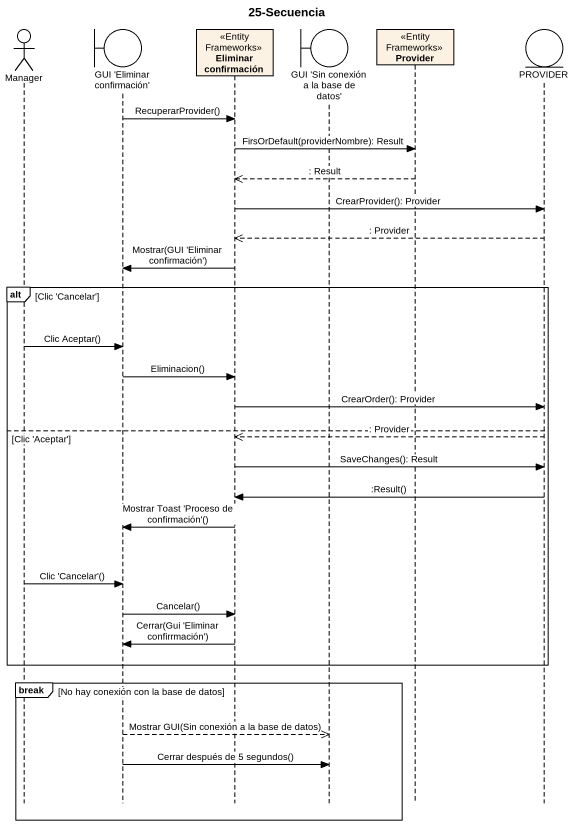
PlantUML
@startuml
title 25-Secuencia
hide footbox
actor Manager
boundary "GUI 'Eliminar confirmación'" as GUI_Eliminar_confirmación
participant "Eliminar confirmación" as Eliminar_confirmación <<Entity Frameworks>>
boundary "GUI 'Sin conexión a la base de datos'" as GUI_Sin_conexión_a_la_base
participant Provider <<Entity Frameworks>>
entity PROVIDER

GUI_Eliminar_confirmación -> Eliminar_confirmación : RecuperarProvider()
Eliminar_confirmación -> Provider : FirsOrDefault(providerNombre): Result
Provider -->> Eliminar_confirmación : : Result
Eliminar_confirmación -> PROVIDER : CrearProvider(): Provider
PROVIDER -->> Eliminar_confirmación : : Provider
Eliminar_confirmación -> GUI_Eliminar_confirmación : Mostrar(GUI 'Eliminar confirmación')
alt Clic 'Cancelar'
  Manager -> GUI_Eliminar_confirmación : Clic Aceptar()
  GUI_Eliminar_confirmación -> Eliminar_confirmación : Eliminacion()
  Eliminar_confirmación -> PROVIDER : CrearOrder(): Provider
else Clic 'Aceptar'
  PROVIDER -->> Eliminar_confirmación : : Provider
  Eliminar_confirmación -> PROVIDER : SaveChanges(): Result
  PROVIDER -> Eliminar_confirmación : :Result()
  Eliminar_confirmación -> GUI_Eliminar_confirmación : Mostrar Toast 'Proceso de confirmación'()
  Manager -> GUI_Eliminar_confirmación : Clic 'Cancelar'()
  GUI_Eliminar_confirmación -> Eliminar_confirmación : Cancelar()
  Eliminar_confirmación -> GUI_Eliminar_confirmación : Cerrar(Gui 'Eliminar confirrmación')
end
break No hay conexión con la base de datos
  GUI_Eliminar_confirmación -->> GUI_Sin_conexión_a_la_base : Mostrar GUI(Sin conexión a la base de datos)
  GUI_Eliminar_confirmación -> GUI_Sin_conexión_a_la_base : Cerrar después de 5 segundos()
end
@enduml
